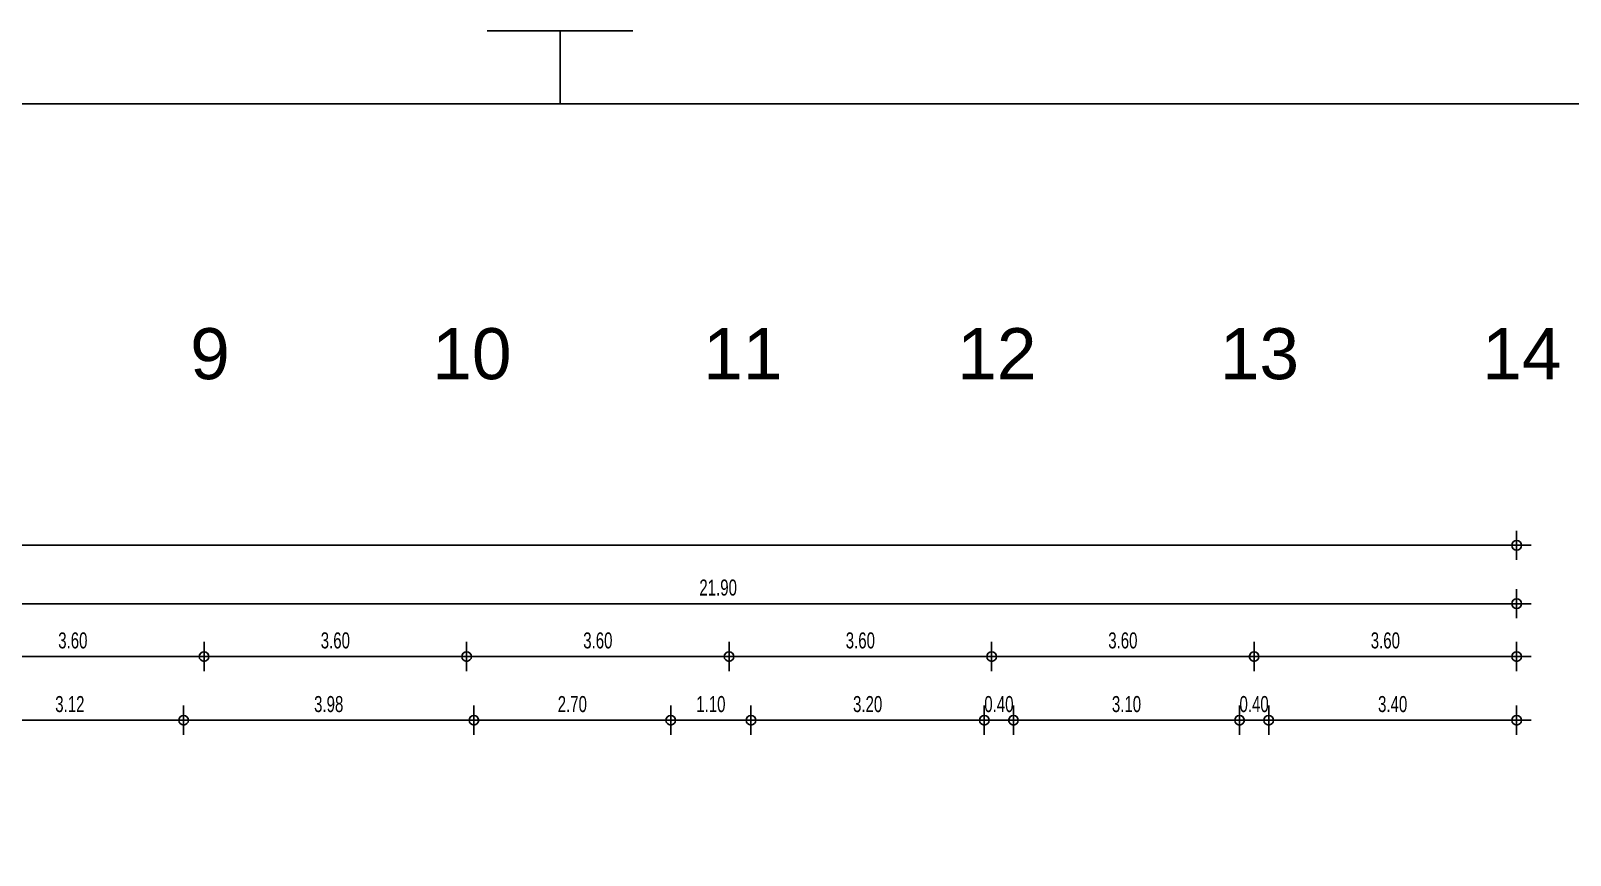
# Model space of a CAD drawing. Header units: metres. Extents: x 0 to 132, y -109 to 310.
# Drawn here: x 34.74 to 55.85, y 283.83 to 295.14 of the extents above; entities that cross this region are included whole.
import ezdxf

# ---------------------------------------------------------------- set-up
doc = ezdxf.new("R2010")
doc.units = ezdxf.units.M
doc.header["$LTSCALE"] = 0.036
doc.layers.get('Defpoints').update_dxf_attribs({"color": 252})
for name, color, linetype in [('arxitek doma', 254, 'Continuous'), ('BORDER', 252, 'Continuous'), ('DIMBLK', 252, 'Continuous'), ('LAYER-ON', 252, 'Continuous'), ('MARKS', 252, 'Continuous')]:
    doc.layers.add(name, color=color, linetype=linetype)
doc.styles.add('COMU-C', font='ugcompl.shx', dxfattribs={"width": 0.7})
doc.styles.add('COMU-N', font='arial.ttf')
doc.dimstyles.new('Copy of CADWDOT', dxfattribs={"dimscale": 0.1, "dimtxt": 2.2, "dimasz": 0.08, "dimexe": 2, "dimexo": 0, "dimgap": 0.09, "dimtad": 0, "dimrnd": 0.001, "dimzin": 0, "dimdsep": 46, "dimtxsty": 'COMU-C', "dimblk": 'ARTDIM', "dimcen": 0, "dimdle": 0.05, "dimse1": 1, "dimse2": 1, "dimclrd": 11, "dimclrt": 11, "dimadec": 0, "dimazin": 0, "dimtfac": 1, "dimtmove": 0, "dimatfit": 3, "dimldrblk": 'ARTDIM', "dimfxl": 1, "dimtvp": 0.9999, "dimtolj": 1, "dimtzin": 0, "dimarcsym": 0})

# ---------------------------------------------------------------- blocks, each defined once
blk = doc.blocks.new('art103')
at = {"layer": 'BORDER'}
blk.add_line((20.75, 14.6), (0.25, 14.6), dxfattribs=at)
at = {"layer": 'MARKS'}
for p, q in [((10.25, 14.85), (10.75, 14.85)), ((10.5, 14.85), (10.5, 14.6))]:
    blk.add_line(p, q, dxfattribs=at)
blk = doc.blocks.new('ARTDIM')
at = {"layer": 'DIMBLK'}
for p, q in [((-24.9975, 0), (24.9975, 0)), ((0, -24.9975), (0, 24.9975))]:
    blk.add_line(p, q, dxfattribs=at)
blk.add_circle((0, 0), 8.25, dxfattribs=at)
blk = doc.blocks.new('*D1021')
at = {"layer": 'arxitek doma', "color": 11, "lineweight": -2}
blk.add_line((33.726, 285.685), (36.829, 285.685), dxfattribs=at)
at = {"layer": 'Defpoints', "color": 0, "transparency": 16777216}
for p in [(33.718, 286.124), (36.837, 286.124), (36.837, 285.685)]:
    blk.add_point(p, dxfattribs=at)
at = {"layer": 'arxitek doma', "color": 11, "lineweight": -2, "xscale": 0.008, "yscale": 0.008, "zscale": 0.008, "rotation": 180}
blk.add_blockref('ARTDIM', (33.718, 285.685), dxfattribs=at)
at = {"layer": 'arxitek doma', "color": 11, "lineweight": -2, "xscale": 0.008, "yscale": 0.008, "zscale": 0.008}
blk.add_blockref('ARTDIM', (36.837, 285.685), dxfattribs=at)
at = {"layer": 'arxitek doma', "color": 11, "insert": (35.277, 285.905), "char_height": 0.22, "attachment_point": 5, "style": 'COMU-C'}
blk.add_mtext('\\A1;3.12', dxfattribs=at)
blk = doc.blocks.new('*D1022')
at = {"layer": 'arxitek doma', "color": 11, "lineweight": -2}
blk.add_line((36.845, 285.685), (40.81, 285.685), dxfattribs=at)
at = {"layer": 'Defpoints', "color": 0, "transparency": 16777216}
for p in [(36.837, 286.124), (40.818, 286.124), (40.818, 285.685)]:
    blk.add_point(p, dxfattribs=at)
at = {"layer": 'arxitek doma', "color": 11, "lineweight": -2, "xscale": 0.008, "yscale": 0.008, "zscale": 0.008, "rotation": 180}
blk.add_blockref('ARTDIM', (36.837, 285.685), dxfattribs=at)
at = {"layer": 'arxitek doma', "color": 11, "lineweight": -2, "xscale": 0.008, "yscale": 0.008, "zscale": 0.008}
blk.add_blockref('ARTDIM', (40.818, 285.685), dxfattribs=at)
at = {"layer": 'arxitek doma', "color": 11, "insert": (38.827, 285.905), "char_height": 0.22, "attachment_point": 5, "style": 'COMU-C'}
blk.add_mtext('\\A1;3.98', dxfattribs=at)
blk = doc.blocks.new('*D1023')
at = {"layer": 'arxitek doma', "color": 11, "lineweight": -2}
blk.add_line((40.826, 285.685), (43.51, 285.685), dxfattribs=at)
at = {"layer": 'Defpoints', "color": 0, "transparency": 16777216}
for p in [(40.818, 286.124), (43.518, 286.158), (43.518, 285.685)]:
    blk.add_point(p, dxfattribs=at)
at = {"layer": 'arxitek doma', "color": 11, "lineweight": -2, "xscale": 0.008, "yscale": 0.008, "zscale": 0.008, "rotation": 180}
blk.add_blockref('ARTDIM', (40.818, 285.685), dxfattribs=at)
at = {"layer": 'arxitek doma', "color": 11, "lineweight": -2, "xscale": 0.008, "yscale": 0.008, "zscale": 0.008}
blk.add_blockref('ARTDIM', (43.518, 285.685), dxfattribs=at)
at = {"layer": 'arxitek doma', "color": 11, "insert": (42.168, 285.905), "char_height": 0.22, "attachment_point": 5, "style": 'COMU-C'}
blk.add_mtext('\\A1;2.70', dxfattribs=at)
blk = doc.blocks.new('*D1024')
at = {"layer": 'arxitek doma', "color": 11, "lineweight": -2}
blk.add_line((43.526, 285.685), (44.61, 285.685), dxfattribs=at)
at = {"layer": 'Defpoints', "color": 0, "transparency": 16777216}
for p in [(43.518, 286.158), (44.618, 286.158), (44.618, 285.685)]:
    blk.add_point(p, dxfattribs=at)
at = {"layer": 'arxitek doma', "color": 11, "lineweight": -2, "xscale": 0.008, "yscale": 0.008, "zscale": 0.008, "rotation": 180}
blk.add_blockref('ARTDIM', (43.518, 285.685), dxfattribs=at)
at = {"layer": 'arxitek doma', "color": 11, "lineweight": -2, "xscale": 0.008, "yscale": 0.008, "zscale": 0.008}
blk.add_blockref('ARTDIM', (44.618, 285.685), dxfattribs=at)
at = {"layer": 'arxitek doma', "color": 11, "insert": (44.068, 285.905), "char_height": 0.22, "attachment_point": 5, "style": 'COMU-C'}
blk.add_mtext('\\A1;1.10', dxfattribs=at)
blk = doc.blocks.new('*D1025')
at = {"layer": 'arxitek doma', "color": 11, "lineweight": -2}
blk.add_line((44.626, 285.685), (47.81, 285.685), dxfattribs=at)
at = {"layer": 'Defpoints', "color": 0, "transparency": 16777216}
for p in [(44.618, 286.158), (47.818, 286.124), (47.818, 285.685)]:
    blk.add_point(p, dxfattribs=at)
at = {"layer": 'arxitek doma', "color": 11, "lineweight": -2, "xscale": 0.008, "yscale": 0.008, "zscale": 0.008, "rotation": 180}
blk.add_blockref('ARTDIM', (44.618, 285.685), dxfattribs=at)
at = {"layer": 'arxitek doma', "color": 11, "lineweight": -2, "xscale": 0.008, "yscale": 0.008, "zscale": 0.008}
blk.add_blockref('ARTDIM', (47.818, 285.685), dxfattribs=at)
at = {"layer": 'arxitek doma', "color": 11, "insert": (46.218, 285.905), "char_height": 0.22, "attachment_point": 5, "style": 'COMU-C'}
blk.add_mtext('\\A1;3.20', dxfattribs=at)
blk = doc.blocks.new('*D1026')
at = {"layer": 'arxitek doma', "color": 11, "lineweight": -2}
blk.add_line((47.826, 285.685), (48.21, 285.685), dxfattribs=at)
at = {"layer": 'Defpoints', "color": 0, "transparency": 16777216}
for p in [(47.818, 286.124), (48.218, 286.124), (48.218, 285.685)]:
    blk.add_point(p, dxfattribs=at)
at = {"layer": 'arxitek doma', "color": 11, "lineweight": -2, "xscale": 0.008, "yscale": 0.008, "zscale": 0.008, "rotation": 180}
blk.add_blockref('ARTDIM', (47.818, 285.685), dxfattribs=at)
at = {"layer": 'arxitek doma', "color": 11, "lineweight": -2, "xscale": 0.008, "yscale": 0.008, "zscale": 0.008}
blk.add_blockref('ARTDIM', (48.218, 285.685), dxfattribs=at)
at = {"layer": 'arxitek doma', "color": 11, "insert": (48.018, 285.905), "char_height": 0.22, "attachment_point": 5, "style": 'COMU-C'}
blk.add_mtext('\\A1;0.40', dxfattribs=at)
blk = doc.blocks.new('*D1027')
at = {"layer": 'arxitek doma', "color": 11, "lineweight": -2}
blk.add_line((48.226, 285.685), (51.31, 285.685), dxfattribs=at)
at = {"layer": 'Defpoints', "color": 0, "transparency": 16777216}
for p in [(48.218, 286.124), (51.318, 286.124), (51.318, 285.685)]:
    blk.add_point(p, dxfattribs=at)
at = {"layer": 'arxitek doma', "color": 11, "lineweight": -2, "xscale": 0.008, "yscale": 0.008, "zscale": 0.008, "rotation": 180}
blk.add_blockref('ARTDIM', (48.218, 285.685), dxfattribs=at)
at = {"layer": 'arxitek doma', "color": 11, "lineweight": -2, "xscale": 0.008, "yscale": 0.008, "zscale": 0.008}
blk.add_blockref('ARTDIM', (51.318, 285.685), dxfattribs=at)
at = {"layer": 'arxitek doma', "color": 11, "insert": (49.768, 285.905), "char_height": 0.22, "attachment_point": 5, "style": 'COMU-C'}
blk.add_mtext('\\A1;3.10', dxfattribs=at)
blk = doc.blocks.new('*D1028')
at = {"layer": 'arxitek doma', "color": 11, "lineweight": -2}
blk.add_line((51.326, 285.685), (51.71, 285.685), dxfattribs=at)
at = {"layer": 'Defpoints', "color": 0, "transparency": 16777216}
for p in [(51.318, 286.124), (51.718, 286.124), (51.718, 285.685)]:
    blk.add_point(p, dxfattribs=at)
at = {"layer": 'arxitek doma', "color": 11, "lineweight": -2, "xscale": 0.008, "yscale": 0.008, "zscale": 0.008, "rotation": 180}
blk.add_blockref('ARTDIM', (51.318, 285.685), dxfattribs=at)
at = {"layer": 'arxitek doma', "color": 11, "lineweight": -2, "xscale": 0.008, "yscale": 0.008, "zscale": 0.008}
blk.add_blockref('ARTDIM', (51.718, 285.685), dxfattribs=at)
at = {"layer": 'arxitek doma', "color": 11, "insert": (51.518, 285.905), "char_height": 0.22, "attachment_point": 5, "style": 'COMU-C'}
blk.add_mtext('\\A1;0.40', dxfattribs=at)
blk = doc.blocks.new('*D1029')
at = {"layer": 'arxitek doma', "color": 11, "lineweight": -2}
blk.add_line((51.726, 285.685), (55.11, 285.685), dxfattribs=at)
at = {"layer": 'Defpoints', "color": 0, "transparency": 16777216}
for p in [(51.718, 286.124), (55.118, 286.124), (55.118, 285.685)]:
    blk.add_point(p, dxfattribs=at)
at = {"layer": 'arxitek doma', "color": 11, "lineweight": -2, "xscale": 0.008, "yscale": 0.008, "zscale": 0.008, "rotation": 180}
blk.add_blockref('ARTDIM', (51.718, 285.685), dxfattribs=at)
at = {"layer": 'arxitek doma', "color": 11, "lineweight": -2, "xscale": 0.008, "yscale": 0.008, "zscale": 0.008}
blk.add_blockref('ARTDIM', (55.118, 285.685), dxfattribs=at)
at = {"layer": 'arxitek doma', "color": 11, "insert": (53.418, 285.905), "char_height": 0.22, "attachment_point": 5, "style": 'COMU-C'}
blk.add_mtext('\\A1;3.40', dxfattribs=at)
blk = doc.blocks.new('*D1032')
at = {"layer": 'arxitek doma', "color": 11, "lineweight": -2}
blk.add_line((33.226, 287.283), (55.11, 287.283), dxfattribs=at)
at = {"layer": 'Defpoints', "color": 0, "transparency": 16777216}
for p in [(33.218, 287.283), (55.118, 287.283), (55.118, 283.84)]:
    blk.add_point(p, dxfattribs=at)
at = {"layer": 'arxitek doma', "color": 11, "lineweight": -2, "xscale": 0.008, "yscale": 0.008, "zscale": 0.008, "rotation": 180}
blk.add_blockref('ARTDIM', (33.218, 287.283), dxfattribs=at)
at = {"layer": 'arxitek doma', "color": 11, "lineweight": -2, "xscale": 0.008, "yscale": 0.008, "zscale": 0.008}
blk.add_blockref('ARTDIM', (55.118, 287.283), dxfattribs=at)
at = {"layer": 'arxitek doma', "color": 11, "insert": (44.168, 287.503), "char_height": 0.22, "attachment_point": 5, "style": 'COMU-C'}
blk.add_mtext('\\A1;21.90', dxfattribs=at)
blk = doc.blocks.new('*D1033')
at = {"layer": 'arxitek doma', "color": 11, "lineweight": -2}
blk.add_line((11.426, 288.084), (55.11, 288.084), dxfattribs=at)
at = {"layer": 'Defpoints', "color": 0, "transparency": 16777216}
for p in [(55.118, 288.084), (11.418, 283.833), (55.118, 283.833)]:
    blk.add_point(p, dxfattribs=at)
at = {"layer": 'arxitek doma', "color": 11, "lineweight": -2, "xscale": 0.008, "yscale": 0.008, "zscale": 0.008, "rotation": 180}
blk.add_blockref('ARTDIM', (11.418, 288.084), dxfattribs=at)
at = {"layer": 'arxitek doma', "color": 11, "lineweight": -2, "xscale": 0.008, "yscale": 0.008, "zscale": 0.008}
blk.add_blockref('ARTDIM', (55.118, 288.084), dxfattribs=at)
at = {"layer": 'arxitek doma', "color": 11, "insert": (33.268, 288.304), "char_height": 0.22, "attachment_point": 5, "style": 'COMU-C'}
blk.add_mtext('\\A1;43.70', dxfattribs=at)
blk = doc.blocks.new('*D1107')
at = {"layer": 'arxitek doma', "color": 11, "lineweight": -2}
blk.add_line((33.526, 286.558), (37.11, 286.558), dxfattribs=at)
at = {"layer": 'Defpoints', "color": 0, "transparency": 16777216}
for p in [(33.518, 290.129), (37.118, 290.129), (37.118, 286.558)]:
    blk.add_point(p, dxfattribs=at)
at = {"layer": 'arxitek doma', "color": 11, "lineweight": -2, "xscale": 0.008, "yscale": 0.008, "zscale": 0.008, "rotation": 180}
blk.add_blockref('ARTDIM', (33.518, 286.558), dxfattribs=at)
at = {"layer": 'arxitek doma', "color": 11, "lineweight": -2, "xscale": 0.008, "yscale": 0.008, "zscale": 0.008}
blk.add_blockref('ARTDIM', (37.118, 286.558), dxfattribs=at)
at = {"layer": 'arxitek doma', "color": 11, "insert": (35.318, 286.778), "char_height": 0.22, "attachment_point": 5, "style": 'COMU-C'}
blk.add_mtext('\\A1;3.60', dxfattribs=at)
blk = doc.blocks.new('*D1108')
at = {"layer": 'arxitek doma', "color": 11, "lineweight": -2}
blk.add_line((37.126, 286.558), (40.71, 286.558), dxfattribs=at)
at = {"layer": 'Defpoints', "color": 0, "transparency": 16777216}
for p in [(37.118, 290.129), (40.718, 290.129), (40.718, 286.558)]:
    blk.add_point(p, dxfattribs=at)
at = {"layer": 'arxitek doma', "color": 11, "lineweight": -2, "xscale": 0.008, "yscale": 0.008, "zscale": 0.008, "rotation": 180}
blk.add_blockref('ARTDIM', (37.118, 286.558), dxfattribs=at)
at = {"layer": 'arxitek doma', "color": 11, "lineweight": -2, "xscale": 0.008, "yscale": 0.008, "zscale": 0.008}
blk.add_blockref('ARTDIM', (40.718, 286.558), dxfattribs=at)
at = {"layer": 'arxitek doma', "color": 11, "insert": (38.918, 286.778), "char_height": 0.22, "attachment_point": 5, "style": 'COMU-C'}
blk.add_mtext('\\A1;3.60', dxfattribs=at)
blk = doc.blocks.new('*D1109')
at = {"layer": 'arxitek doma', "color": 11, "lineweight": -2}
blk.add_line((40.726, 286.558), (44.31, 286.558), dxfattribs=at)
at = {"layer": 'Defpoints', "color": 0, "transparency": 16777216}
for p in [(40.718, 290.129), (44.318, 290.129), (44.318, 286.558)]:
    blk.add_point(p, dxfattribs=at)
at = {"layer": 'arxitek doma', "color": 11, "lineweight": -2, "xscale": 0.008, "yscale": 0.008, "zscale": 0.008, "rotation": 180}
blk.add_blockref('ARTDIM', (40.718, 286.558), dxfattribs=at)
at = {"layer": 'arxitek doma', "color": 11, "lineweight": -2, "xscale": 0.008, "yscale": 0.008, "zscale": 0.008}
blk.add_blockref('ARTDIM', (44.318, 286.558), dxfattribs=at)
at = {"layer": 'arxitek doma', "color": 11, "insert": (42.518, 286.778), "char_height": 0.22, "attachment_point": 5, "style": 'COMU-C'}
blk.add_mtext('\\A1;3.60', dxfattribs=at)
blk = doc.blocks.new('*D1110')
at = {"layer": 'arxitek doma', "color": 11, "lineweight": -2}
blk.add_line((44.326, 286.558), (47.91, 286.558), dxfattribs=at)
at = {"layer": 'Defpoints', "color": 0, "transparency": 16777216}
for p in [(44.318, 290.129), (47.918, 290.129), (47.918, 286.558)]:
    blk.add_point(p, dxfattribs=at)
at = {"layer": 'arxitek doma', "color": 11, "lineweight": -2, "xscale": 0.008, "yscale": 0.008, "zscale": 0.008, "rotation": 180}
blk.add_blockref('ARTDIM', (44.318, 286.558), dxfattribs=at)
at = {"layer": 'arxitek doma', "color": 11, "lineweight": -2, "xscale": 0.008, "yscale": 0.008, "zscale": 0.008}
blk.add_blockref('ARTDIM', (47.918, 286.558), dxfattribs=at)
at = {"layer": 'arxitek doma', "color": 11, "insert": (46.118, 286.778), "char_height": 0.22, "attachment_point": 5, "style": 'COMU-C'}
blk.add_mtext('\\A1;3.60', dxfattribs=at)
blk = doc.blocks.new('*D1111')
at = {"layer": 'arxitek doma', "color": 11, "lineweight": -2}
blk.add_line((47.926, 286.558), (51.51, 286.558), dxfattribs=at)
at = {"layer": 'Defpoints', "color": 0, "transparency": 16777216}
for p in [(47.918, 290.129), (51.518, 290.129), (51.518, 286.558)]:
    blk.add_point(p, dxfattribs=at)
at = {"layer": 'arxitek doma', "color": 11, "lineweight": -2, "xscale": 0.008, "yscale": 0.008, "zscale": 0.008, "rotation": 180}
blk.add_blockref('ARTDIM', (47.918, 286.558), dxfattribs=at)
at = {"layer": 'arxitek doma', "color": 11, "lineweight": -2, "xscale": 0.008, "yscale": 0.008, "zscale": 0.008}
blk.add_blockref('ARTDIM', (51.518, 286.558), dxfattribs=at)
at = {"layer": 'arxitek doma', "color": 11, "insert": (49.718, 286.778), "char_height": 0.22, "attachment_point": 5, "style": 'COMU-C'}
blk.add_mtext('\\A1;3.60', dxfattribs=at)
blk = doc.blocks.new('*D1112')
at = {"layer": 'arxitek doma', "color": 11, "lineweight": -2}
blk.add_line((51.526, 286.558), (55.11, 286.558), dxfattribs=at)
at = {"layer": 'Defpoints', "color": 0, "transparency": 16777216}
for p in [(51.518, 290.129), (55.118, 290.129), (55.118, 286.558)]:
    blk.add_point(p, dxfattribs=at)
at = {"layer": 'arxitek doma', "color": 11, "lineweight": -2, "xscale": 0.008, "yscale": 0.008, "zscale": 0.008, "rotation": 180}
blk.add_blockref('ARTDIM', (51.518, 286.558), dxfattribs=at)
at = {"layer": 'arxitek doma', "color": 11, "lineweight": -2, "xscale": 0.008, "yscale": 0.008, "zscale": 0.008}
blk.add_blockref('ARTDIM', (55.118, 286.558), dxfattribs=at)
at = {"layer": 'arxitek doma', "color": 11, "insert": (53.318, 286.778), "char_height": 0.22, "attachment_point": 5, "style": 'COMU-C'}
blk.add_mtext('\\A1;3.60', dxfattribs=at)

msp = doc.modelspace()

# ---------------------------------------------------------------- block references
at = {"layer": 'LAYER-ON', "xscale": 4, "yscale": 4, "zscale": 4}
msp.add_blockref('art103', (0, 235.741), dxfattribs=at)

# ---------------------------------------------------------------- texts
at = {"layer": 'arxitek doma', "style": 'COMU-N'}
for s, p in [('9', (36.927, 290.362)), ('10', (40.247, 290.362)), ('11', (43.963, 290.362)), ('12', (47.447, 290.362)), ('13', (51.047, 290.362)), ('14', (54.647, 290.362))]:
    msp.add_text(s, height=0.7, dxfattribs=at).set_placement(p)

# ---------------------------------------------------------------- dimensions: what is measured, and where the dimension line sits
at = {"layer": 'arxitek doma'}
for base, p1, p2, picture, middle in [((37.118, 286.558), (33.518, 290.129), (37.118, 290.129), '*D1107', (35.318, 286.778)), ((40.718, 286.558), (37.118, 290.129), (40.718, 290.129), '*D1108', (38.918, 286.778)), ((44.318, 286.558), (40.718, 290.129), (44.318, 290.129), '*D1109', (42.518, 286.778)), ((47.918, 286.558), (44.318, 290.129), (47.918, 290.129), '*D1110', (46.118, 286.778)), ((51.518, 286.558), (47.918, 290.129), (51.518, 290.129), '*D1111', (49.718, 286.778)), ((55.118, 286.558), (51.518, 290.129), (55.118, 290.129), '*D1112', (53.318, 286.778)), ((55.118, 288.084), (11.418, 283.833), (55.118, 283.833), '*D1033', (33.268, 288.304)), ((55.118, 287.283), (33.218, 287.283), (55.118, 283.84), '*D1032', (44.168, 287.503)), ((36.837, 285.685), (33.718, 286.124), (36.837, 286.124), '*D1021', (35.277, 285.905)), ((40.818, 285.685), (36.837, 286.124), (40.818, 286.124), '*D1022', (38.827, 285.905)), ((43.518, 285.685), (40.818, 286.124), (43.518, 286.158), '*D1023', (42.168, 285.905)), ((44.618, 285.685), (43.518, 286.158), (44.618, 286.158), '*D1024', (44.068, 285.905)), ((47.818, 285.685), (44.618, 286.158), (47.818, 286.124), '*D1025', (46.218, 285.905)), ((51.318, 285.685), (48.218, 286.124), (51.318, 286.124), '*D1027', (49.768, 285.905)), ((55.118, 285.685), (51.718, 286.124), (55.118, 286.124), '*D1029', (53.418, 285.905))]:
    dim = msp.add_linear_dim(base=base, p1=p1, p2=p2, dimstyle='Copy of CADWDOT', dxfattribs=at)
    dim.commit()
    dim.dimension.update_dxf_attribs({"geometry": picture, "text_midpoint": middle})
for base, p1, p2, picture, middle in [((48.218, 285.685), (47.818, 286.124), (48.218, 286.124), '*D1026', (48.018, 285.685)), ((51.718, 285.685), (51.318, 286.124), (51.718, 286.124), '*D1028', (51.518, 285.685))]:
    dim = msp.add_linear_dim(base=base, p1=p1, p2=p2, dimstyle='Copy of CADWDOT', dxfattribs=at)
    dim.commit()
    dim.dimension.update_dxf_attribs({"geometry": picture, "text_midpoint": middle, "dimtype": 160})

doc.saveas('drawing.dxf')
